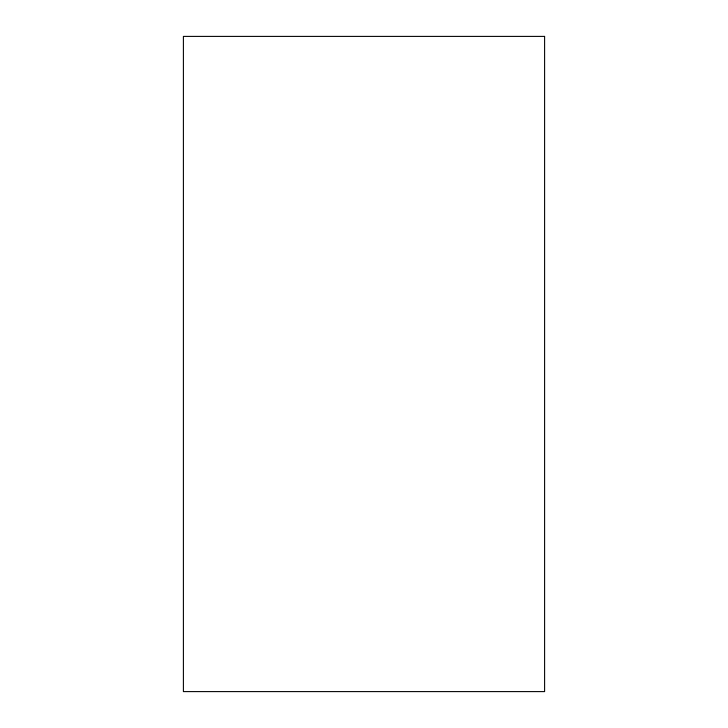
<?xml version="1.0" encoding="UTF-8"?>
<svg xmlns="http://www.w3.org/2000/svg" width="728" height="728" viewBox="0 0 728 728"><rect width="100%" height="100%" fill="white"/><g stroke="black" fill="none" stroke-linecap="round" stroke-linejoin="round"><path stroke-width="1.09" d="M544.599 36.4L183.401 36.4L183.401 691.6L544.599 691.6L544.599 36.4"/></g></svg>
